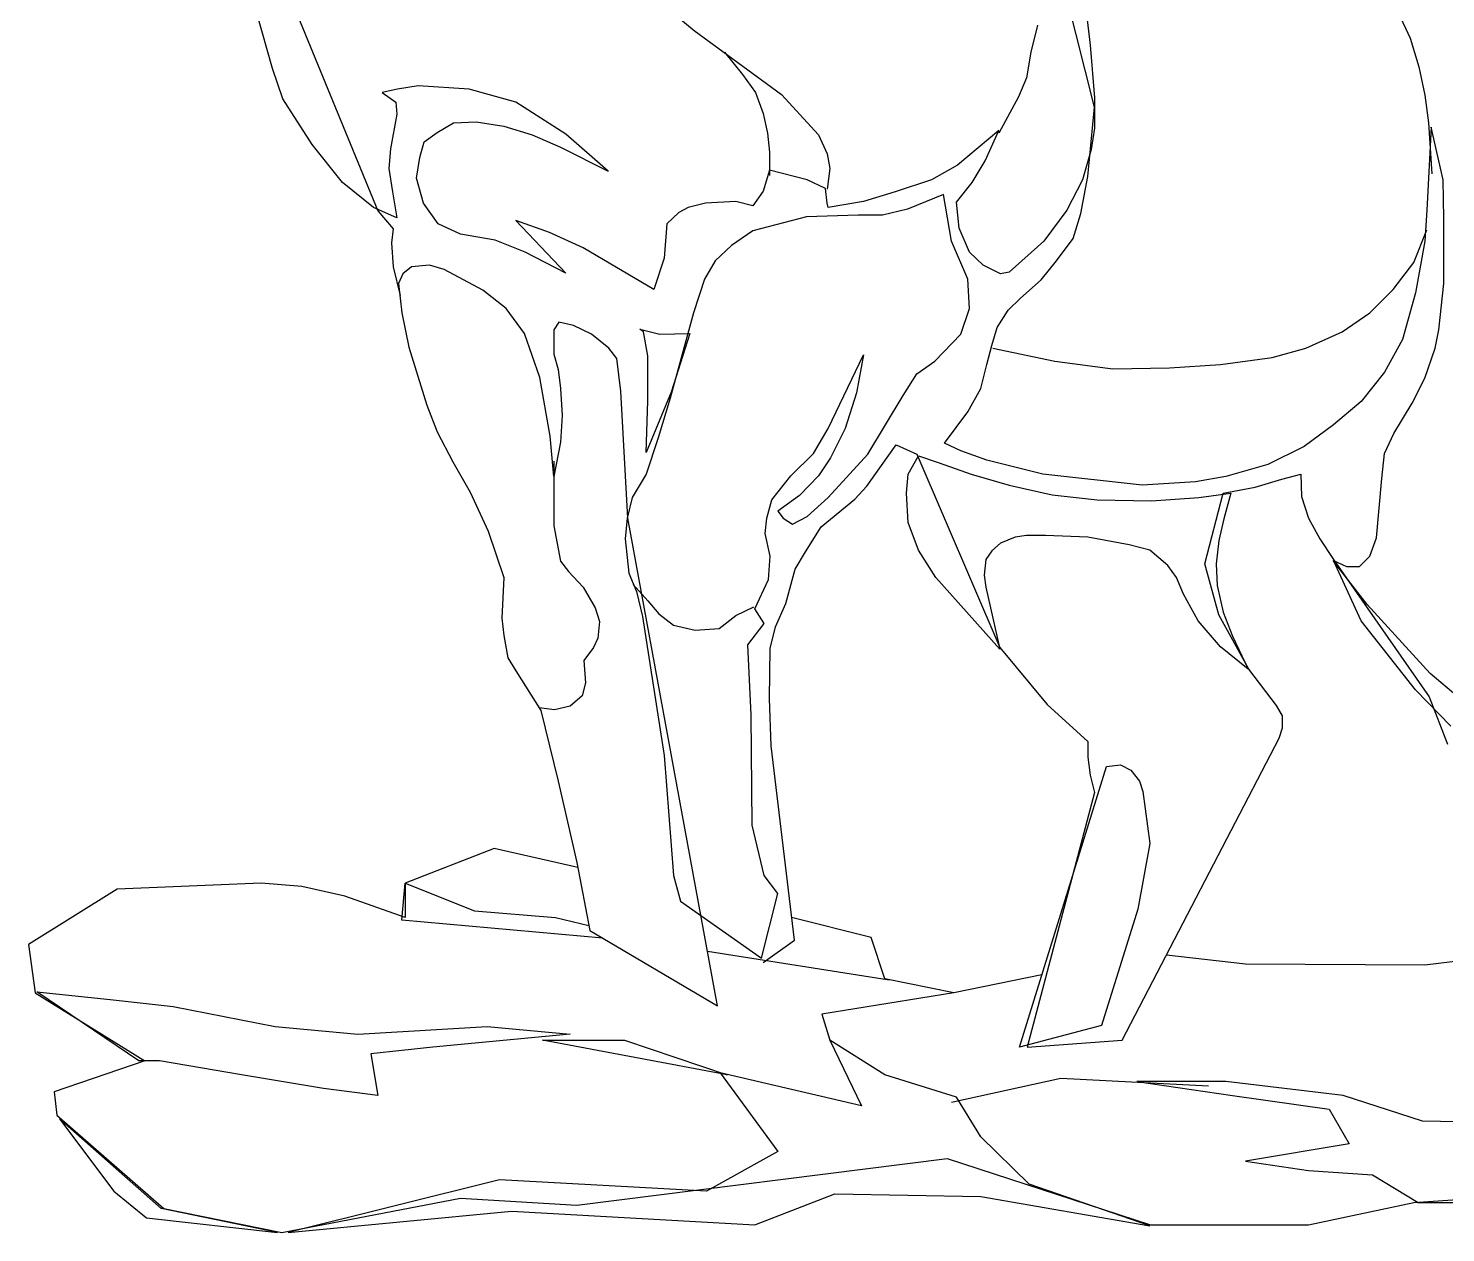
# Model space of a CAD drawing. Header units: millimetres. Extents: x 351279 to 387190, y -1289537 to -1277077.
# Drawn here: x 383968.3 to 384066.9, y -1285911.3 to -1285827.6 of the extents above; entities that cross this region are included whole.
import ezdxf

# ---------------------------------------------------------------- set-up
doc = ezdxf.new("R2010")
doc.units = ezdxf.units.MM
doc.header["$LTSCALE"] = 20

# ---------------------------------------------------------------- blocks, each defined once
blk = doc.blocks.new('装饰物5')
at = {"color": 8}
for p, q in [((640.28, 538.39), (570.28, 814.79)), ((235.88, 665.99), (307.88, 490.39)), ((633.88, 604.79), (638.28, 567.19)), ((259.08, 556.39), (251.88, 581.99)), ((443.08, 583.59), (454.68, 573.99)), ((781.08, 582.39), (786.68, 570.39)), ((454.68, 573.99), (495.08, 544.39)), ((613.88, 576.39), (610.68, 563.99)), ((638.28, 567.19), (640.28, 542.79)), ((786.68, 570.39), (790.68, 557.19)), ((468.68, 563.99), (477.08, 553.59)), ((610.68, 563.99), (608.68, 551.99)), ((263.88, 542.39), (259.08, 556.39)), ((477.08, 553.59), (483.08, 545.19)), ((790.68, 557.19), (793.48, 543.99)), ((317.08, 546.79), (309.88, 545.19)), ((326.68, 548.39), (317.08, 546.79)), ((350.28, 546.79), (326.68, 548.39)), ((371.88, 540.79), (350.28, 546.79)), ((608.68, 551.99), (605.08, 543.19)), ((277.48, 521.19), (263.88, 542.39)), ((309.88, 545.19), (316.28, 540.79)), ((316.28, 540.79), (316.68, 535.19)), ((395.08, 525.99), (371.88, 540.79)), ((483.08, 545.19), (486.68, 535.59)), ((495.08, 544.39), (512.28, 525.59)), ((605.08, 543.19), (595.88, 526.39)), ((640.28, 542.79), (640.28, 528.79)), ((793.48, 543.99), (795.08, 531.19)), ((316.68, 535.19), (313.88, 519.19)), ((486.68, 535.59), (488.68, 526.39)), ((637.08, 506.39), (640.28, 538.39)), ((329.48, 522.39), (335.48, 526.79)), ((335.48, 526.79), (343.08, 531.19)), ((343.08, 531.19), (353.48, 531.59)), ((353.48, 531.59), (366.28, 529.59)), ((366.28, 529.59), (379.48, 525.59)), ((414.68, 508.79), (395.08, 525.99)), ((488.68, 526.39), (489.48, 517.59)), ((595.88, 527.59), (576.68, 511.59)), ((589.48, 513.59), (595.88, 527.59)), ((640.28, 528.79), (638.68, 518.79)), ((796.28, 529.19), (794.28, 490.79)), ((795.08, 531.19), (796.68, 507.59)), ((801.88, 504.79), (796.28, 529.19)), ((291.48, 503.59), (277.48, 521.19)), ((327.48, 515.19), (329.48, 522.39)), ((379.48, 525.59), (392.68, 519.99)), ((392.68, 519.99), (414.68, 508.79)), ((512.28, 525.59), (516.28, 516.79)), ((313.88, 519.19), (313.08, 509.99)), ((325.88, 505.59), (327.48, 515.19)), ((489.48, 517.59), (489.48, 506.79)), ((516.28, 516.79), (517.48, 509.99)), ((583.48, 503.59), (589.48, 513.59)), ((638.68, 518.79), (634.68, 504.79)), ((313.08, 509.99), (314.68, 499.19)), ((489.48, 509.19), (486.68, 499.59)), ((507.08, 504.79), (489.48, 509.19)), ((517.48, 509.99), (516.28, 500.39)), ((576.68, 511.59), (564.68, 504.79)), ((633.88, 489.19), (637.08, 506.39)), ((305.88, 491.99), (291.48, 503.59)), ((329.08, 493.99), (325.88, 505.59)), ((486.68, 499.59), (481.88, 492.79)), ((515.48, 500.79), (507.08, 504.79)), ((516.28, 493.99), (515.48, 500.79)), ((564.68, 504.79), (547.88, 499.19)), ((576.28, 494.39), (583.48, 503.59)), ((634.68, 504.79), (627.48, 490.79)), ((802.28, 486.79), (801.88, 504.79)), ((314.68, 499.19), (316.68, 487.19)), ((335.88, 484.39), (329.08, 493.99)), ((459.88, 493.99), (451.88, 491.99)), ((473.88, 494.79), (459.88, 493.99)), ((481.88, 492.79), (473.88, 494.79)), ((516.68, 491.99), (516.28, 493.99)), ((533.08, 494.79), (516.68, 491.99)), ((547.88, 499.19), (533.08, 494.79)), ((570.28, 497.99), (553.48, 491.19)), ((573.88, 476.39), (570.28, 497.99)), ((577.48, 482.39), (576.28, 494.39)), ((316.68, 487.19), (305.88, 491.99)), ((307.88, 490.39), (315.08, 481.99)), ((447.48, 489.59), (441.88, 484.39)), ((451.88, 491.99), (447.48, 489.59)), ((506.68, 487.59), (481.88, 481.19)), ((530.68, 488.39), (506.68, 487.59)), ((541.88, 488.39), (530.68, 488.39)), ((553.48, 491.19), (541.88, 488.39)), ((627.48, 490.79), (616.68, 476.39)), ((630.28, 477.59), (633.88, 489.19)), ((794.28, 490.79), (793.48, 476.39)), ((802.28, 471.59), (802.28, 486.79)), ((315.08, 481.99), (314.28, 475.59)), ((346.28, 479.59), (335.88, 484.39)), ((371.88, 485.99), (395.08, 461.59)), ((387.48, 480.39), (371.88, 485.99)), ((403.08, 473.19), (387.48, 480.39)), ((441.88, 484.39), (440.68, 468.39)), ((481.88, 481.19), (471.88, 474.39)), ((582.28, 471.19), (577.48, 482.39)), ((788.28, 466.39), (794.28, 481.59)), ((314.28, 475.59), (315.08, 464.39)), ((362.28, 476.79), (346.28, 479.59)), ((376.28, 471.19), (362.28, 476.79)), ((435.88, 453.99), (403.08, 473.19)), ((471.88, 474.39), (464.28, 467.19)), ((581.48, 458.79), (573.88, 476.39)), ((616.68, 476.39), (600.68, 461.99)), ((622.68, 467.19), (630.28, 477.59)), ((793.48, 476.39), (789.08, 452.39)), ((395.08, 461.59), (376.28, 471.19)), ((440.68, 468.39), (435.88, 453.99)), ((464.28, 467.19), (459.48, 458.79)), ((588.68, 465.19), (582.28, 471.19)), ((615.48, 458.39), (622.68, 467.19)), ((802.28, 456.79), (802.28, 471.59)), ((315.08, 464.39), (318.28, 451.19)), ((319.48, 461.19), (317.48, 456.79)), ((323.48, 464.39), (319.48, 461.19)), ((331.88, 465.19), (323.48, 464.39)), ((338.68, 463.19), (331.88, 465.19)), ((356.68, 453.59), (338.68, 463.19)), ((596.68, 461.19), (588.68, 465.19)), ((600.68, 461.99), (596.68, 461.19)), ((778.68, 453.99), (788.28, 466.39)), ((317.48, 456.79), (319.08, 443.19)), ((367.48, 445.19), (356.68, 453.59)), ((459.48, 458.79), (454.28, 443.19)), ((582.28, 445.19), (581.48, 458.79)), ((605.88, 449.99), (615.48, 458.39)), ((767.88, 443.19), (778.68, 453.99)), ((799.88, 435.19), (802.28, 456.79)), ((600.28, 444.39), (605.88, 449.99)), ((789.08, 452.39), (783.08, 430.79)), ((319.08, 443.19), (322.28, 427.19)), ((375.88, 433.59), (367.48, 445.19)), ((454.28, 443.19), (443.48, 403.59)), ((578.28, 433.19), (582.28, 445.19)), ((595.08, 436.39), (600.28, 444.39)), ((755.08, 434.39), (767.88, 443.19)), ((391.88, 438.79), (389.48, 435.19)), ((389.48, 435.19), (389.48, 423.99)), ((398.68, 437.19), (391.88, 438.79)), ((407.08, 433.19), (398.68, 437.19)), ((431.08, 434.39), (429.48, 435.59)), ((429.48, 435.59), (438.68, 433.19)), ((433.08, 423.19), (431.08, 434.39)), ((592.68, 427.99), (595.08, 436.39)), ((738.28, 426.79), (755.08, 434.39)), ((798.28, 426.79), (799.88, 435.19)), ((322.28, 427.19), (330.68, 400.39)), ((383.08, 413.19), (375.88, 433.59)), ((415.08, 426.79), (407.08, 433.19)), ((438.68, 433.19), (452.68, 433.59)), ((452.68, 433.59), (443.88, 406.39)), ((566.28, 420.79), (578.28, 433.19)), ((590.28, 419.19), (592.68, 427.99)), ((783.08, 430.79), (774.68, 415.59)), ((389.48, 423.99), (391.48, 416.79)), ((418.68, 421.99), (415.08, 426.79)), ((420.68, 406.79), (418.68, 421.99)), ((433.08, 402.39), (433.08, 423.19)), ((516.68, 389.59), (533.08, 423.59)), ((533.08, 423.59), (529.88, 405.99)), ((557.88, 414.79), (566.28, 420.79)), ((593.08, 426.79), (621.88, 420.79)), ((621.88, 420.79), (648.68, 417.19)), ((698.68, 419.19), (722.68, 422.39)), ((722.68, 422.39), (738.28, 426.79)), ((793.48, 412.79), (798.28, 426.79)), ((391.48, 416.79), (392.68, 407.99)), ((551.48, 404.79), (557.88, 414.79)), ((587.48, 407.99), (590.28, 419.19)), ((648.68, 417.19), (675.08, 417.59)), ((675.08, 417.59), (698.68, 419.19)), ((774.68, 415.59), (763.88, 401.99)), ((387.88, 385.99), (383.08, 413.19)), ((392.68, 407.99), (393.48, 395.59)), ((581.48, 397.19), (587.48, 407.99)), ((787.48, 401.19), (793.48, 412.79)), ((423.88, 347.99), (420.68, 406.79)), ((443.88, 406.39), (432.28, 378.39)), ((432.28, 378.39), (433.08, 402.39)), ((443.48, 403.59), (437.88, 385.19)), ((529.88, 405.99), (524.68, 389.59)), ((535.08, 377.59), (551.48, 404.79)), ((763.88, 401.99), (751.08, 391.19)), ((779.08, 387.19), (787.48, 401.19)), ((330.68, 400.39), (335.48, 387.99)), ((393.48, 395.59), (392.68, 383.19)), ((570.68, 382.79), (581.48, 397.19)), ((335.48, 387.99), (342.68, 373.99)), ((509.88, 377.99), (516.68, 389.59)), ((524.68, 389.59), (517.88, 375.99)), ((751.08, 391.19), (737.48, 381.19)), ((389.48, 367.19), (387.88, 385.99)), ((392.68, 383.19), (389.48, 367.19)), ((437.88, 385.19), (432.28, 368.39)), ((534.68, 362.79), (548.28, 381.99)), ((548.28, 381.99), (557.88, 377.59)), ((578.28, 379.19), (570.68, 382.79)), ((737.48, 381.19), (720.68, 372.79)), ((774.68, 377.99), (779.08, 387.19)), ((499.48, 367.59), (509.88, 377.99)), ((517.88, 375.99), (512.28, 367.59)), ((516.68, 357.59), (535.08, 377.59)), ((553.88, 368.39), (558.68, 376.79)), ((557.88, 377.59), (596.28, 287.99)), ((558.68, 376.79), (568.28, 373.59)), ((590.28, 374.79), (578.28, 379.19)), ((616.28, 368.39), (590.28, 374.79)), ((773.48, 366.39), (774.68, 377.99)), ((342.68, 373.99), (350.68, 359.99)), ((389.48, 374.39), (389.48, 344.39)), ((432.28, 368.39), (425.88, 357.59)), ((553.08, 359.59), (553.88, 368.39)), ((568.28, 373.59), (583.08, 368.39)), ((583.08, 368.39), (600.68, 363.19)), ((662.28, 363.19), (616.28, 368.39)), ((720.68, 372.79), (701.08, 367.19)), ((727.08, 365.99), (735.88, 368.39)), ((735.88, 368.39), (736.28, 357.99)), ((490.68, 356.39), (499.48, 367.59)), ((512.28, 367.59), (503.48, 358.39)), ((529.08, 356.79), (534.68, 362.79)), ((600.68, 363.19), (620.68, 358.79)), ((687.08, 364.79), (662.28, 363.19)), ((701.08, 367.19), (687.08, 364.79)), ((699.88, 359.59), (714.68, 362.39)), ((714.68, 362.39), (727.08, 365.99)), ((771.08, 338.79), (773.48, 366.39)), ((350.68, 359.99), (359.08, 341.99)), ((425.88, 357.59), (423.48, 347.99)), ((488.28, 347.99), (490.68, 356.39)), ((503.48, 358.39), (493.48, 351.19)), ((507.08, 348.79), (516.68, 357.59)), ((513.48, 343.99), (529.08, 356.79)), ((553.88, 345.99), (553.08, 359.59)), ((620.68, 358.79), (641.48, 356.39)), ((641.48, 356.39), (666.68, 355.99)), ((666.68, 355.99), (688.68, 357.59)), ((688.68, 357.59), (703.48, 359.59)), ((691.48, 326.79), (699.88, 359.59)), ((703.48, 359.59), (700.28, 347.59)), ((736.28, 357.99), (739.48, 347.99)), ((493.48, 351.19), (495.88, 347.99)), ((500.28, 345.19), (507.08, 348.79)), ((359.08, 341.99), (366.28, 320.39)), ((389.48, 344.39), (392.68, 327.99)), ((423.48, 347.99), (422.68, 338.39)), ((465.48, 121.99), (423.88, 347.99)), ((487.48, 340.79), (488.28, 347.99)), ((495.88, 347.99), (500.28, 345.19)), ((506.28, 332.39), (513.48, 343.99)), ((558.68, 333.19), (553.88, 345.99)), ((700.28, 347.59), (697.88, 337.59)), ((739.48, 347.99), (744.68, 338.39)), ((422.68, 338.39), (424.28, 322.39)), ((489.88, 330.39), (487.48, 340.79)), ((596.68, 336.39), (592.68, 332.79)), ((603.48, 339.19), (596.68, 336.39)), ((608.68, 339.99), (603.48, 339.19)), ((617.48, 339.99), (608.68, 339.99)), ((637.08, 339.19), (617.48, 339.99)), ((656.28, 335.59), (637.08, 339.19)), ((665.88, 333.19), (656.28, 335.59)), ((697.88, 337.59), (696.68, 326.79)), ((744.68, 338.39), (751.08, 328.79)), ((767.88, 330.39), (771.08, 338.79)), ((489.08, 319.59), (489.88, 330.39)), ((501.48, 324.39), (506.28, 332.39)), ((566.68, 320.39), (558.68, 333.19)), ((589.88, 328.79), (589.08, 321.59)), ((592.68, 332.79), (589.88, 328.79)), ((674.28, 325.99), (665.88, 333.19)), ((751.08, 328.79), (795.48, 265.19)), ((763.08, 325.59), (767.88, 330.39)), ((392.68, 327.99), (396.28, 323.19)), ((396.28, 323.19), (403.08, 315.99)), ((424.28, 322.39), (427.88, 313.99)), ((497.08, 308.39), (501.48, 324.39)), ((678.28, 320.39), (674.28, 325.99)), ((697.88, 303.19), (691.48, 326.79)), ((696.68, 326.79), (697.08, 316.79)), ((763.88, 300.39), (751.08, 328.39)), ((751.08, 328.39), (757.08, 325.59)), ((766.68, 307.99), (751.08, 327.99)), ((757.08, 325.59), (763.08, 325.59)), ((366.28, 320.39), (365.48, 301.59)), ((403.08, 315.99), (408.68, 306.39)), ((426.28, 317.19), (433.08, 309.59)), ((482.68, 305.99), (489.08, 319.59)), ((596.28, 287.19), (566.68, 320.39)), ((589.08, 321.59), (589.88, 315.99)), ((589.88, 315.99), (596.28, 287.19)), ((681.48, 312.79), (678.28, 320.39)), ((697.08, 316.79), (699.88, 304.39)), ((427.88, 313.99), (430.68, 302.39)), ((433.08, 309.59), (438.28, 303.59)), ((688.28, 300.39), (681.48, 312.79)), ((408.68, 306.39), (410.68, 299.99)), ((430.68, 302.39), (440.68, 237.99)), ((438.28, 303.59), (445.08, 298.39)), ((466.28, 296.79), (473.88, 302.79)), ((473.88, 302.79), (482.28, 306.79)), ((487.08, 299.19), (482.68, 305.99)), ((492.28, 297.59), (497.08, 308.39)), ((711.88, 277.99), (697.88, 303.19)), ((699.88, 304.39), (704.28, 293.19)), ((795.88, 275.99), (766.68, 307.99)), ((365.48, 301.59), (366.28, 293.59)), ((410.68, 299.99), (409.88, 292.39)), ((445.08, 298.39), (455.08, 295.99)), ((455.08, 295.99), (466.28, 296.79)), ((479.48, 289.19), (487.08, 299.19)), ((489.88, 287.59), (492.28, 297.59)), ((698.68, 288.39), (688.28, 300.39)), ((789.08, 268.39), (763.88, 300.39)), ((366.28, 293.59), (368.28, 283.19)), ((409.88, 292.39), (407.88, 287.99)), ((481.08, 256.79), (479.48, 289.19)), ((704.28, 293.19), (711.48, 277.99)), ((368.28, 283.19), (371.88, 277.19)), ((407.88, 287.99), (403.48, 281.99)), ((489.48, 264.39), (489.88, 287.59)), ((596.28, 287.99), (618.28, 261.59)), ((711.48, 277.99), (698.68, 288.39)), ((371.88, 277.19), (383.48, 258.79)), ((403.48, 281.99), (404.28, 271.59)), ((724.68, 261.19), (711.88, 277.99)), ((404.28, 271.59), (402.68, 265.59)), ((808.68, 265.19), (795.88, 275.99)), ((402.68, 265.59), (397.08, 260.79)), ((490.28, 242.39), (489.48, 264.39)), ((805.48, 251.59), (789.08, 268.39)), ((795.48, 265.19), (803.88, 243.19)), ((389.88, 259.19), (382.68, 259.99)), ((383.48, 258.79), (391.48, 225.99)), ((397.08, 260.79), (389.88, 259.19)), ((481.48, 205.59), (481.08, 256.79)), ((618.28, 261.59), (637.08, 244.39)), ((727.48, 256.39), (724.68, 261.19)), ((727.48, 250.79), (727.48, 256.39)), ((725.88, 245.99), (727.48, 250.79)), ((637.08, 244.39), (637.08, 237.19)), ((653.08, 105.99), (725.88, 245.99)), ((440.68, 237.99), (445.08, 182.39)), ((501.08, 152.39), (490.28, 242.39)), ((637.08, 237.19), (638.28, 228.79)), ((605.48, 102.79), (645.88, 232.79)), ((645.88, 232.79), (652.28, 233.59)), ((652.28, 233.59), (657.08, 231.19)), ((657.08, 231.19), (661.08, 225.99)), ((391.48, 225.99), (400.28, 188.39)), ((638.28, 228.79), (640.28, 220.79)), ((661.08, 225.99), (662.68, 221.19)), ((640.28, 220.79), (609.08, 102.79)), ((662.68, 221.19), (665.88, 197.19)), ((487.08, 182.39), (481.48, 205.59)), ((665.88, 197.19), (660.28, 166.79)), ((361.88, 194.79), (320.68, 178.79)), ((400.73, 185.98), (361.88, 194.79)), ((400.28, 188.39), (406.28, 156.79)), ((253.88, 178.79), (187.08, 175.99)), ((272.68, 177.19), (253.88, 178.79)), ((319.08, 161.59), (320.68, 178.79)), ((320.68, 178.79), (352.68, 165.99)), ((320.68, 178.79), (320.68, 162.79)), ((445.08, 182.39), (448.28, 170.39)), ((493.48, 173.99), (487.08, 182.39)), ((187.08, 175.99), (145.88, 150.39)), ((292.68, 172.79), (272.68, 177.19)), ((320.68, 162.79), (292.68, 172.79)), ((485.88, 143.99), (493.48, 173.99)), ((352.68, 165.99), (390.28, 162.79)), ((448.28, 170.39), (485.88, 143.99)), ((660.28, 166.79), (643.48, 112.79)), ((412.3, 153.25), (319.08, 161.59)), ((390.28, 162.79), (405.81, 159.22)), ((536.68, 153.59), (499.82, 162.86)), ((406.28, 156.79), (465.48, 121.99)), ((486.68, 141.99), (501.08, 152.39)), ((543.08, 134.39), (536.68, 153.59)), ((145.88, 150.39), (149.08, 127.99)), ((460.82, 147.27), (545.08, 133.99)), ((710.28, 141.19), (673.58, 145.41)), ((840.5, 146.6), (793.48, 140.79)), ((793.48, 140.79), (710.28, 141.19)), ((575.08, 127.99), (543.08, 134.39)), ((615.9, 136.33), (575.08, 127.99)), ((149.08, 127.99), (199.88, 96.39)), ((197.08, 96.39), (149.88, 128.39)), ((149.88, 128.39), (183.88, 124.79)), ((575.08, 127.99), (513.88, 117.99)), ((183.88, 124.79), (213.08, 121.59)), ((213.08, 121.59), (260.28, 112.39)), ((260.28, 112.39), (298.68, 108.79)), ((298.68, 108.79), (358.68, 112.39)), ((358.68, 112.39), (397.08, 108.79)), ((513.88, 117.99), (517.48, 105.99)), ((643.48, 112.79), (605.48, 102.79)), ((397.08, 108.79), (333.48, 102.79)), ((469.88, 89.99), (384.28, 105.99)), ((384.28, 105.99), (422.28, 105.99)), ((422.28, 105.99), (469.88, 89.99)), ((517.48, 105.99), (532.28, 75.59)), ((543.08, 89.99), (517.48, 105.99)), ((609.08, 102.79), (653.08, 105.99)), ((333.48, 102.79), (304.68, 99.59)), ((304.68, 99.59), (307.88, 80.39)), ((199.88, 96.39), (157.88, 81.99)), ((206.68, 96.39), (197.08, 96.39)), ((244.68, 89.99), (206.68, 96.39)), ((282.68, 83.59), (244.68, 89.99)), ((532.28, 75.59), (466.68, 90.79)), ((466.68, 90.79), (493.48, 54.39)), ((576.28, 79.59), (543.08, 89.99)), ((573.88, 77.19), (624.68, 88.39)), ((624.68, 88.39), (693.08, 84.79)), ((659.88, 86.79), (704.28, 80.39)), ((701.08, 86.79), (659.88, 86.79)), ((755.48, 80.39), (701.08, 86.79)), ((157.88, 81.99), (159.08, 71.19)), ((307.88, 80.39), (282.68, 83.59)), ((587.48, 61.19), (576.28, 79.59)), ((704.28, 80.39), (749.08, 73.99)), ((792.28, 68.39), (755.48, 80.39)), ((749.08, 73.99), (758.28, 57.99)), ((159.08, 71.19), (208.68, 27.99)), ((207.48, 27.99), (160.28, 69.59)), ((160.28, 69.59), (185.48, 35.99)), ((834.68, 67.59), (792.28, 68.39)), ((609.88, 39.19), (587.48, 61.19)), ((493.48, 54.39), (460.28, 35.99)), ((758.28, 57.99), (710.28, 49.99)), ((400.28, 29.59), (571.88, 51.19)), ((571.88, 51.19), (666.28, 20.39)), ((710.28, 49.99), (739.48, 45.59)), ((364.28, 41.19), (266.28, 16.79)), ((460.28, 35.99), (364.28, 41.19)), ((739.48, 45.59), (769.08, 43.59)), ((769.08, 43.59), (790.28, 30.79)), ((185.48, 35.99), (200.68, 23.59)), ((482.68, 20.39), (519.88, 34.79)), ((519.88, 34.79), (587.48, 33.59)), ((587.48, 33.59), (665.88, 19.99)), ((665.88, 19.99), (609.88, 39.19)), ((788.28, 30.79), (843.48, 34.39)), ((261.48, 16.79), (207.48, 27.99)), ((208.68, 27.99), (263.48, 16.79)), ((263.48, 16.79), (346.28, 32.79)), ((266.28, 16.79), (369.88, 26.79)), ((346.28, 32.79), (400.28, 29.59)), ((369.88, 26.79), (482.68, 20.39)), ((739.48, 20.39), (788.28, 30.79)), ((790.28, 30.79), (846.28, 30.79)), ((200.68, 23.59), (261.48, 16.79)), ((666.28, 20.39), (739.48, 20.39))]:
    blk.add_line(p, q, dxfattribs=at)

msp = doc.modelspace()

# ---------------------------------------------------------------- block references
at = {"xscale": 0.1500000000232831, "yscale": 0.1500000000232831, "zscale": 0.1500000000232831}
msp.add_blockref('装饰物5', (383946.413, -1285913.828, 13491.539), dxfattribs=at)

doc.saveas('drawing.dxf')
